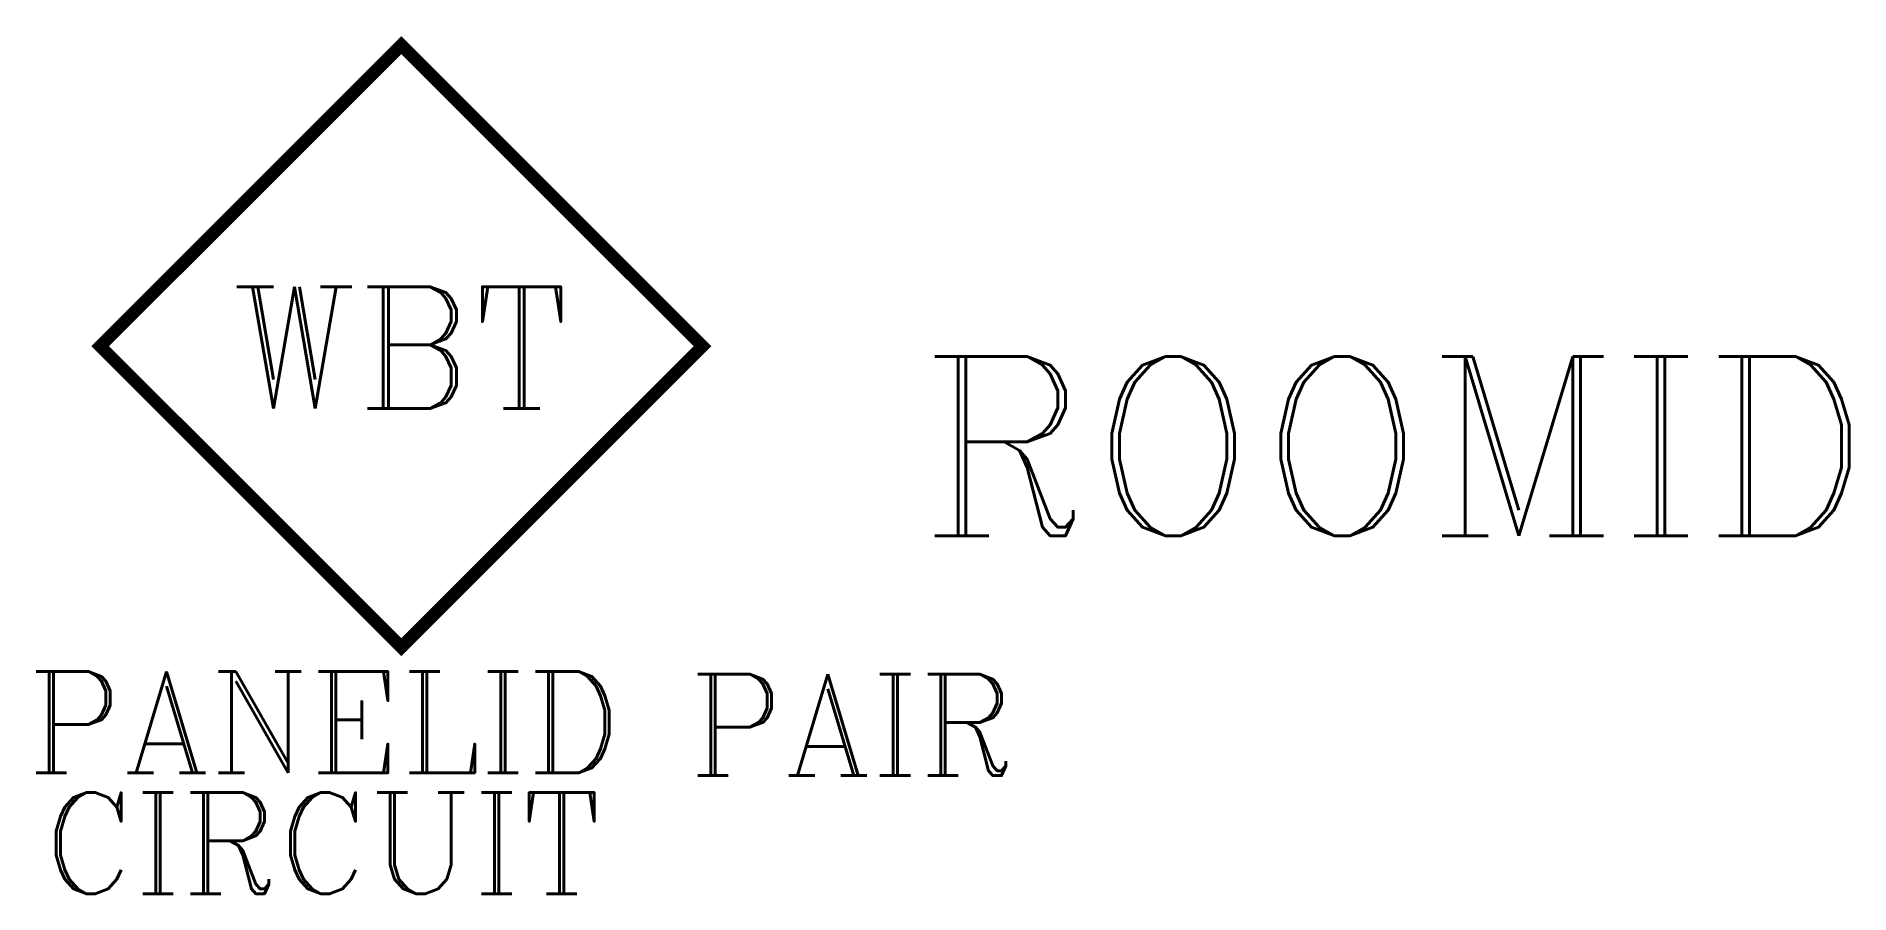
# Model space of a CAD drawing. Header units: inches. Extents: x -22 to 86, y -32 to 18.
import ezdxf
from ezdxf.enums import TextEntityAlignment as Align

# ---------------------------------------------------------------- set-up
doc = ezdxf.new("R2010")
doc.units = ezdxf.units.IN
doc.header["$LTSCALE"] = 48
doc.header["$MEASUREMENT"] = 0
doc.styles.add('ROMANC', font='COMPLEX.SHX')
doc.styles.add('WSNotes', font='complex.shx', dxfattribs={"height": 18})

msp = doc.modelspace()

# ---------------------------------------------------------------- texts
at = {"style": 'WSNotes', "flags": 1}
msp.add_attdef('ROOMID', (30.7, -11.24), '', height=10.62, dxfattribs=at)
at = {"style": 'ROMANC'}
for tag, p in [('PANELID', (-22.14, -25.29)), ('PAIR', (17.04, -25.45))]:
    msp.add_attdef(tag, p, '', height=6, dxfattribs=at)
msp.add_attdef('CIRCUIT', text='', height=6, dxfattribs=at).set_placement((-4.64, -26.46), align=Align.TOP_CENTER)

# ---------------------------------------------------------------- wipeouts: each hides what was drawn before it
at = {"linetype": 'Continuous'}
msp.add_wipeout([(-17.84, 0), (0, 17.84), (17.84, 0), (0, -17.84)], dxfattribs=at)

# ---------------------------------------------------------------- next in the draw order: linework, layer by layer
at = {"linetype": 'Continuous', "const_width": 0.75}
msp.add_lwpolyline([(0, -17.84), (-17.84, 0), (0, 17.84), (17.84, 0)], close=True, dxfattribs=at)

# ---------------------------------------------------------------- next in the draw order: texts
at = {"insert": (0.01, 3.52), "char_height": 7.22, "width": 0.0558, "attachment_point": 2, "style": 'WSNotes'}
msp.add_mtext('WBT', dxfattribs=at)

doc.saveas('drawing.dxf')
